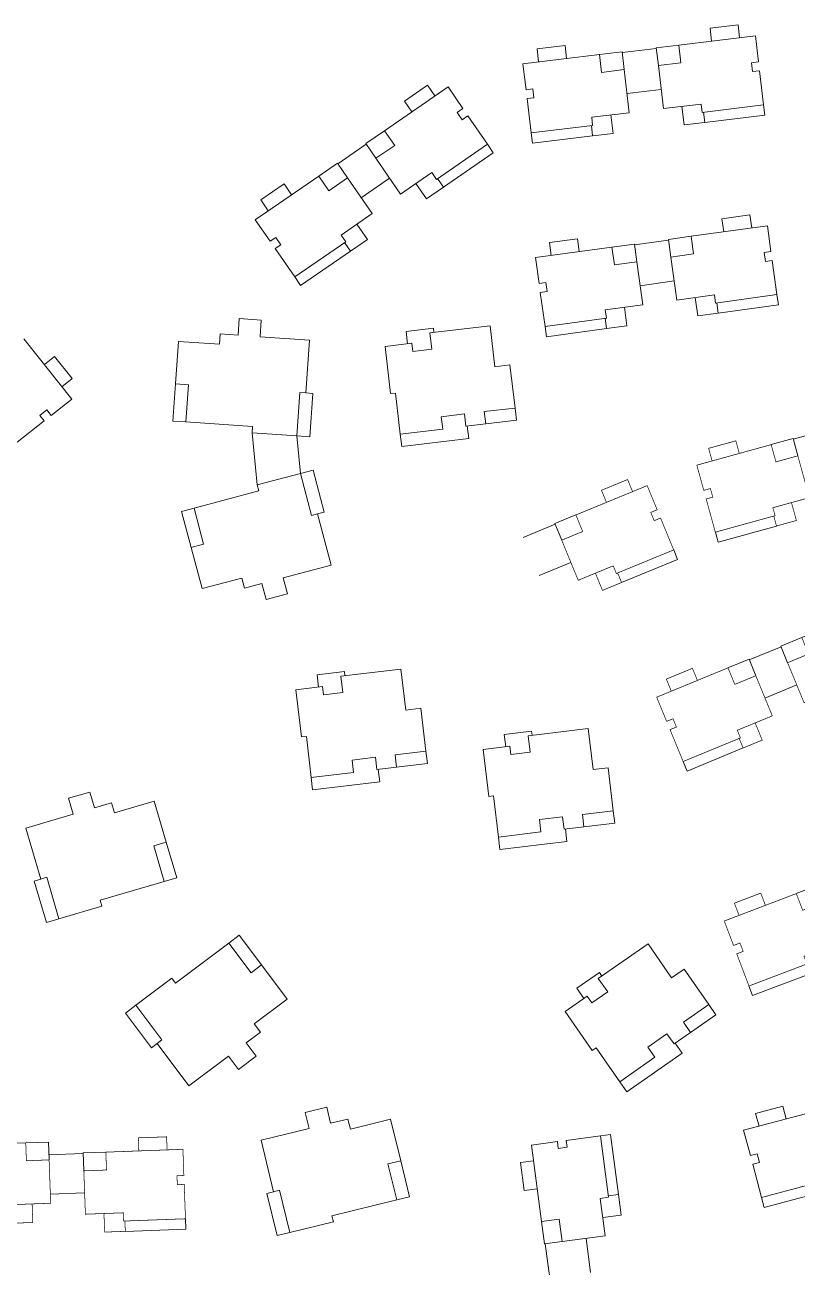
# Model space of a CAD drawing. Extents: x 110900 to 173900, y 7197 to 51694.
# Drawn here: x 116279 to 117401, y 14620 to 16425 of the extents above; entities that cross this region are included whole.
import ezdxf

# ---------------------------------------------------------------- set-up
doc = ezdxf.new("R2010")
doc.units = 0
doc.header["$LTSCALE"] = 1000
doc.header["$MEASUREMENT"] = 0
doc.layers.add('140', color=2, linetype='Continuous', lineweight=5)
doc.layers.add('DingDianTu', color=5, linetype='Continuous', lineweight=0)

# ---------------------------------------------------------------- blocks, each defined once
blk = doc.blocks.new('dafasfd')
at = {"layer": 'DingDianTu', "color": 7}
for points in [[(36368038, 16363912), (36371127, 16365074), (36372042, 16362641)], [(36369878, 16352210), (36361642, 16349110), (36361113, 16350514)]]:
    blk.add_lwpolyline(points, dxfattribs=at)
at = {"layer": 'DingDianTu', "color": 7, "const_width": 100}
blk.add_lwpolyline([(36368038, 16363912), (36368954, 16361479), (36372042, 16362641), (36374261, 16356745), (36369114, 16354807), (36369537, 16353684), (36361113, 16350514), (36359352, 16355194), (36360288, 16355546), (36359830, 16356763), (36358894, 16356410), (36357556, 16359967)], close=True, dxfattribs=at)
for points in [[(36363546, 16362221), (36362876, 16363999), (36359039, 16362555), (36359708, 16360777)], [(36371734, 16355794), (36372686, 16353267), (36369878, 16352210), (36369350, 16353614)]]:
    blk.add_lwpolyline(points, dxfattribs=at)
blk = doc.blocks.new('*E47')
at = {"layer": 'DingDianTu', "color": 7, "xscale": 0.001000002024510444, "yscale": 0.001000000163912773, "zscale": 0.001, "rotation": 339.3761177849276}
blk.add_blockref('dafasfd', (22612.58, -20413.34), dxfattribs=at)
blk = doc.blocks.new('*E34')
at = {"layer": 'DingDianTu', "color": 7, "xscale": 0.001000002024510444, "yscale": 0.001000000163912773, "zscale": 0.001, "rotation": 339.3761177849276}
blk.add_blockref('dafasfd', (22612.58, -20413.34), dxfattribs=at)
blk = doc.blocks.new('*E33')
at = {"layer": 'DingDianTu', "color": 7, "xscale": 0.001000002024510444, "yscale": 0.001000000163912773, "zscale": 0.001, "rotation": 339.3761177849276}
blk.add_blockref('dafasfd', (22612.58, -20413.34), dxfattribs=at)
blk = doc.blocks.new('*E468')
at = {"layer": 'DingDianTu', "color": 7, "xscale": 0.001000002024510444, "yscale": 0.001000000163912773, "zscale": 0.001, "rotation": 339.3761177849276}
blk.add_blockref('dafasfd', (22612.58, -20413.34), dxfattribs=at)
blk = doc.blocks.new('*E466')
at = {"layer": 'DingDianTu', "color": 7, "xscale": 0.001000002024510444, "yscale": 0.001000000163912773, "zscale": 0.001, "rotation": 339.3761177849276}
blk.add_blockref('dafasfd', (22612.58, -20413.34), dxfattribs=at)
blk = doc.blocks.new('*E465')
at = {"layer": 'DingDianTu', "color": 7, "xscale": 0.001000002024510444, "yscale": 0.001000000163912773, "zscale": 0.001, "rotation": 339.3761177849276}
blk.add_blockref('dafasfd', (22612.58, -20413.34), dxfattribs=at)
blk = doc.blocks.new('*E464')
at = {"layer": 'DingDianTu', "color": 7, "xscale": 0.001000002024510444, "yscale": 0.001000000163912773, "zscale": 0.001, "rotation": 339.3761177849276}
blk.add_blockref('dafasfd', (22612.58, -20413.34), dxfattribs=at)

msp = doc.modelspace()

# ---------------------------------------------------------------- linework, layer by layer
at = {"layer": '140', "color": 7}
for p, q in [((117274.1, 16419.9), (117314.8, 16424.8)), ((117314.8, 16424.8), (117317, 16405.9)), ((117339.9, 16408.7), (117228.7, 16395.4)), ((117276.3, 16401.1), (117274.1, 16419.9)), ((117344.4, 16370.9), (117339.9, 16408.7)), ((117063.6, 16394.8), (117022.9, 16389.9)), ((117022.9, 16389.9), (117025.1, 16371)), ((117065.8, 16375.9), (117063.6, 16394.8)), ((117196, 16390.5), (117146.4, 16384.5)), ((117228.7, 16395.4), (117195.9, 16391.5)), ((117195.9, 16391.5), (117199, 16365.6)), ((117228.7, 16395.4), (117231.8, 16369.5)), ((117002.3, 16368.3), (117113.5, 16381.6)), ((117006.8, 16330.6), (117002.3, 16368.3)), ((117113.5, 16381.6), (117146.3, 16385.5)), ((117113.5, 16381.6), (117116.6, 16355.8)), ((117146.3, 16385.5), (117149.3, 16359.7)), ((117231.8, 16369.5), (117199, 16365.6)), ((117334.5, 16369.7), (117344.4, 16370.9)), ((117336, 16356.8), (117334.5, 16369.7)), ((117116.6, 16355.8), (117149.3, 16359.7)), ((117149.3, 16359.7), (117156.8, 16297.1)), ((117199, 16365.6), (117206.5, 16303.1)), ((117345.9, 16358), (117336, 16356.8)), ((117351.9, 16308.4), (117345.9, 16358)), ((116893.5, 16334.6), (116801.3, 16271)), ((116830.1, 16313.9), (116863.8, 16337.2)), ((116863.8, 16337.2), (116874.6, 16321.5)), ((116915.1, 16303.3), (116893.5, 16334.6)), ((116840.8, 16298.3), (116830.1, 16313.9)), ((117016.7, 16331.8), (117006.8, 16330.6)), ((117008.3, 16317.7), (117018.3, 16318.9)), ((117014.3, 16268), (117008.3, 16317.7)), ((117018.3, 16318.9), (117016.7, 16331.8)), ((117203.1, 16330.9), (117153.5, 16324.9)), ((116906.9, 16297.6), (116915.1, 16303.3)), ((116914.2, 16286.9), (116906.9, 16297.6)), ((117156.8, 16297.1), (117102.2, 16290.6)), ((117206.5, 16303.1), (117261.1, 16309.6)), ((117233.3, 16306.3), (117236.5, 16279.5)), ((117261.1, 16309.6), (117262.5, 16297.7)), ((117262.5, 16297.7), (117351.9, 16308.4)), ((117266.3, 16283), (117264.5, 16297.9)), ((117353.7, 16293.5), (117351.9, 16308.4)), ((116922.5, 16292.6), (116914.2, 16286.9)), ((116950.8, 16251.4), (116922.5, 16292.6)), ((117103.6, 16278.7), (117014.3, 16268)), ((117103.4, 16263.6), (117101.7, 16278.5)), ((117102.2, 16290.6), (117103.6, 16278.7)), ((117130, 16293.9), (117133.2, 16267.1)), ((117236.5, 16279.5), (117266.3, 16283)), ((117266.3, 16283), (117353.7, 16293.5)), ((116801.3, 16271), (116774.1, 16252.3)), ((116801.3, 16271), (116816.1, 16249.6)), ((117016, 16253.1), (117014.3, 16268)), ((117103.4, 16263.6), (117016, 16253.1)), ((117133.2, 16267.1), (117103.4, 16263.6)), ((116774.7, 16251.5), (116733.5, 16223.1)), ((116774.1, 16252.3), (116788.9, 16230.9)), ((116816.1, 16249.6), (116788.9, 16230.9)), ((116876.7, 16200.3), (116950.8, 16251.4)), ((116959.3, 16239), (116950.8, 16251.4)), ((116705.8, 16205.2), (116732.9, 16224)), ((116732.9, 16224), (116747.7, 16202.5)), ((116788.9, 16230.9), (116824.6, 16179)), ((116886.9, 16189.1), (116959.3, 16239)), ((116824.6, 16179), (116869.9, 16210.2)), ((116869.9, 16210.2), (116876.7, 16200.3)), ((116613.5, 16141.7), (116705.8, 16205.2)), ((116655.5, 16193.7), (116621.7, 16170.4)), ((116666.2, 16178), (116655.5, 16193.7)), ((116705.8, 16205.2), (116720.5, 16183.8)), ((116720.5, 16183.8), (116747.7, 16202.5)), ((116747.7, 16202.5), (116783.4, 16150.7)), ((116808.7, 16202.1), (116767.5, 16173.7)), ((116846.8, 16194.3), (116862.2, 16172.1)), ((116862.2, 16172.1), (116886.9, 16189.1)), ((116886.9, 16189.1), (116878.4, 16201.5)), ((116621.7, 16170.4), (116632.5, 16154.8)), ((116635.1, 16110.4), (116613.5, 16141.7)), ((116783.4, 16150.7), (116738.1, 16119.5)), ((116761.2, 16135.3), (116776.5, 16113.1)), ((117291.4, 16143.1), (117332, 16148.7)), ((117294, 16124.3), (117291.4, 16143.1)), ((117332, 16148.7), (117334.6, 16129.9)), ((116643.3, 16116.1), (116635.1, 16110.4)), ((116650.7, 16105.4), (116643.3, 16116.1)), ((116738.1, 16119.5), (116744.9, 16109.6)), ((117246.5, 16117.7), (117213.8, 16113.2)), ((117357.4, 16133), (117246.5, 16117.7)), ((117246.5, 16117.7), (117250, 16092)), ((117362.6, 16095.4), (117357.4, 16133)), ((116642.5, 16099.7), (116650.7, 16105.4)), ((116670.8, 16058.5), (116642.5, 16099.7)), ((116744.9, 16109.6), (116670.8, 16058.5)), ((116751.8, 16096.1), (116743.3, 16108.4)), ((116776.5, 16113.1), (116751.8, 16096.1)), ((117020.6, 16086.6), (117131.6, 16101.9)), ((117081.4, 16114.1), (117040.8, 16108.5)), ((117040.8, 16108.5), (117043.4, 16089.7)), ((117084, 16095.3), (117081.4, 16114.1)), ((117131.6, 16101.9), (117164.2, 16106.4)), ((117131.6, 16101.9), (117135.1, 16076.1)), ((117164.2, 16106.4), (117167.8, 16080.6)), ((117213.9, 16112.2), (117164.4, 16105.4)), ((117213.8, 16113.2), (117217.3, 16087.4)), ((116751.8, 16096.1), (116679.3, 16046.2)), ((117025.8, 16048.9), (117020.6, 16086.6)), ((117135.1, 16076.1), (117167.8, 16080.6)), ((117167.8, 16080.6), (117176.4, 16018.2)), ((117250, 16092), (117217.3, 16087.4)), ((117217.3, 16087.4), (117225.9, 16025)), ((117352.7, 16094), (117362.6, 16095.4)), ((117354.5, 16081.1), (117352.7, 16094)), ((117364.4, 16082.5), (117354.5, 16081.1)), ((117371.2, 16033), (117364.4, 16082.5)), ((116679.3, 16046.2), (116670.8, 16058.5)), ((117035.7, 16050.3), (117025.8, 16048.9)), ((117037.5, 16037.4), (117035.7, 16050.3)), ((117222.1, 16052.8), (117172.6, 16045.9)), ((117027.6, 16036), (117037.5, 16037.4)), ((117034.4, 15986.5), (117027.6, 16036)), ((117225.9, 16025), (117280.4, 16032.5)), ((117252.7, 16028.7), (117256.4, 16002)), ((117280.4, 16032.5), (117282.1, 16020.7)), ((117282.1, 16020.7), (117371.2, 16033)), ((117373.3, 16018.1), (117371.2, 16033)), ((117176.4, 16018.2), (117121.9, 16010.7)), ((117121.9, 16010.7), (117123.6, 15998.8)), ((117149.7, 16014.5), (117153.3, 15987.8)), ((117286.1, 16006.1), (117284, 16020.9)), ((117286.1, 16006.1), (117373.3, 16018.1)), ((116588.7, 15974), (116590.4, 15998)), ((116590.4, 15998), (116622.3, 15995.8)), ((116622.3, 15995.8), (116620.6, 15971.8)), ((117123.6, 15998.8), (117034.4, 15986.5)), ((117123.6, 15983.7), (117121.6, 15998.5)), ((117256.4, 16002), (117286.1, 16006.1)), ((116561.8, 15960.8), (116562.8, 15975.8)), ((116562.8, 15975.8), (116588.7, 15974)), ((116620.6, 15971.8), (116692.5, 15966.9)), ((116872.4, 15984.1), (116832.7, 15979.4)), ((116832.7, 15979.4), (116834.8, 15961.5)), ((116867.2, 15977.4), (116954.6, 15987.8)), ((116870, 15953.6), (116867.2, 15977.4)), ((116873.1, 15978.1), (116872.4, 15984.1)), ((116954.6, 15987.8), (116961.6, 15928.2)), ((117036.4, 15971.6), (117034.4, 15986.5)), ((117123.6, 15983.7), (117036.4, 15971.6)), ((117153.3, 15987.8), (117123.6, 15983.7)), ((116347.1, 15881), (116277.6, 15968.9)), ((116497.7, 15903.1), (116501.9, 15964.9)), ((116501.9, 15964.9), (116561.8, 15960.8)), ((116692.5, 15966.9), (116687.2, 15890.1)), ((116802, 15957.6), (116840.8, 15962.2)), ((116810.2, 15889.1), (116802, 15957.6)), ((116840.8, 15962.2), (116842.2, 15950.3)), ((116842.2, 15950.3), (116870, 15953.6)), ((116307.3, 15931.2), (116322.2, 15943)), ((116322.2, 15943), (116347.7, 15910.9)), ((116961.6, 15928.2), (116983.5, 15930.8)), ((116983.5, 15930.8), (116990.9, 15868.2)), ((116347.7, 15910.9), (116332.8, 15899.1)), ((116494, 15849.2), (116497.7, 15903.1)), ((116516.6, 15901.8), (116497.7, 15903.1)), ((116512.9, 15847.9), (116516.6, 15901.8)), ((116317.2, 15857.5), (116347.1, 15881)), ((116678.2, 15890.7), (116673.9, 15827.8)), ((116687.2, 15890.1), (116678.2, 15890.7)), ((116697.2, 15889.4), (116687.2, 15890.1)), ((116692.9, 15826.5), (116697.2, 15889.4)), ((116817.1, 15889.9), (116810.2, 15889.1)), ((116824.2, 15830.3), (116817.1, 15889.9)), ((116300.8, 15857.3), (116311, 15865.3)), ((116311, 15865.3), (116317.2, 15857.5)), ((116990.9, 15868.2), (116946.2, 15862.9)), ((116946.2, 15862.9), (116948.3, 15845.1)), ((116990.9, 15868.2), (116993, 15850.3)), ((116267.8, 15818.4), (116307.1, 15849.4)), ((116307.1, 15849.4), (116300.8, 15857.3)), ((116512.9, 15847.9), (116494, 15849.2)), ((116609.7, 15841.3), (116512.9, 15847.9)), ((116917.4, 15859.5), (116883.6, 15855.5)), ((116883.6, 15855.5), (116885.8, 15837.6)), ((116919.5, 15841.6), (116917.4, 15859.5)), ((116948.3, 15845.1), (116919.5, 15841.6)), ((116993, 15850.3), (116948.3, 15845.1)), ((116609.1, 15832.3), (116609.7, 15841.3)), ((116609.1, 15832.3), (116616.3, 15756.4)), ((116673.9, 15827.8), (116609.1, 15832.3)), ((116673.9, 15827.8), (116679.1, 15773)), ((116673.9, 15827.8), (116692.9, 15826.5)), ((116885.8, 15837.6), (116824.2, 15830.3)), ((116826.3, 15812.5), (116824.2, 15830.3)), ((116921.5, 15841.9), (116923.6, 15824)), ((117443.1, 15836.2), (117394.9, 15822.8)), ((116923.6, 15824), (116826.3, 15812.5)), ((116679.1, 15773), (116616.3, 15756.4)), ((116679.1, 15773), (116697.5, 15777.9)), ((116695.2, 15712.2), (116679.1, 15773)), ((116697.5, 15777.9), (116713.6, 15717)), ((116616.3, 15756.4), (116618.6, 15747.7)), ((116618.6, 15747.7), (116524.8, 15722.8)), ((116524.8, 15722.8), (116506.4, 15718)), ((116524.8, 15722.8), (116538.6, 15670.6)), ((116506.4, 15718), (116520.3, 15665.8)), ((116703.9, 15714.5), (116695.2, 15712.2)), ((116713.6, 15717), (116703.9, 15714.5)), ((116723.7, 15640), (116703.9, 15714.5)), ((117049.1, 15699.4), (117002.9, 15680.3)), ((116538.6, 15670.6), (116520.3, 15665.8)), ((116520.3, 15665.8), (116536.2, 15605.8)), ((116654.1, 15621.6), (116723.7, 15640)), ((117072, 15643.9), (117025.7, 15624.8)), ((116536.2, 15605.8), (116594.2, 15621.2)), ((116594.2, 15621.2), (116598, 15606.7)), ((116598, 15606.7), (116623.1, 15613.4)), ((116623.1, 15613.4), (116629.3, 15590.2)), ((116660.2, 15598.4), (116654.1, 15621.6)), ((116629.3, 15590.2), (116660.2, 15598.4)), ((117377.2, 15521.4), (117331, 15502.4)), ((116743.1, 15485.3), (116703.3, 15480.6)), ((116737.8, 15478.7), (116825.2, 15489)), ((116743.8, 15479.4), (116743.1, 15485.3)), ((116825.2, 15489), (116832.3, 15429.5)), ((116703.3, 15480.6), (116705.4, 15462.8)), ((116740.6, 15454.8), (116737.8, 15478.7)), ((117400.1, 15465.9), (117353.8, 15446.9)), ((116672.7, 15458.9), (116711.4, 15463.5)), ((116680.8, 15390.3), (116672.7, 15458.9)), ((116711.4, 15463.5), (116712.8, 15451.5)), ((116712.8, 15451.5), (116740.6, 15454.8)), ((116832.3, 15429.5), (116854.1, 15432)), ((116854.1, 15432), (116861.5, 15369.5)), ((117015, 15398.8), (116975.3, 15394.1)), ((116975.3, 15394.1), (116977.4, 15376.2)), ((117009.7, 15392.1), (117097.1, 15402.5)), ((117015.7, 15392.8), (117015, 15398.8)), ((117097.1, 15402.5), (117104.2, 15342.9)), ((116687.8, 15391.2), (116680.8, 15390.3)), ((116694.8, 15331.6), (116687.8, 15391.2)), ((116944.6, 15372.3), (116983.3, 15376.9)), ((116983.3, 15376.9), (116984.7, 15365)), ((117012.6, 15368.3), (117009.7, 15392.1)), ((116788, 15360.8), (116754.3, 15356.8)), ((116790.2, 15342.9), (116788, 15360.8)), ((116861.5, 15369.5), (116816.8, 15364.2)), ((116816.8, 15364.2), (116818.9, 15346.3)), ((116861.5, 15369.5), (116863.6, 15351.6)), ((116952.7, 15303.8), (116944.6, 15372.3)), ((116984.7, 15365), (117012.6, 15368.3)), ((116754.3, 15356.8), (116756.4, 15338.9)), ((116818.9, 15346.3), (116790.2, 15342.9)), ((116792.1, 15343.1), (116794.3, 15325.3)), ((116863.6, 15351.6), (116818.9, 15346.3)), ((117104.2, 15342.9), (117126, 15345.5)), ((117126, 15345.5), (117133.4, 15282.9)), ((116756.4, 15338.9), (116694.8, 15331.6)), ((116696.9, 15313.7), (116694.8, 15331.6)), ((116794.3, 15325.3), (116696.9, 15313.7)), ((116373.2, 15310.2), (116342.5, 15301.2)), ((116380, 15287.2), (116373.2, 15310.2)), ((116959.7, 15304.6), (116952.7, 15303.8)), ((116966.7, 15245), (116959.7, 15304.6)), ((116342.5, 15301.2), (116349.3, 15278.2)), ((116404.9, 15294.6), (116380, 15287.2)), ((116409.2, 15280.2), (116404.9, 15294.6)), ((116466.7, 15297.1), (116409.2, 15280.2)), ((116484.3, 15237.7), (116466.7, 15297.1)), ((116349.3, 15278.2), (116280.2, 15257.8)), ((117060, 15274.2), (117026.2, 15270.2)), ((117026.2, 15270.2), (117028.3, 15252.3)), ((117062.1, 15256.3), (117060, 15274.2)), ((117133.4, 15282.9), (117088.8, 15277.6)), ((117088.8, 15277.6), (117090.9, 15259.7)), ((117133.4, 15282.9), (117135.6, 15265)), ((116280.2, 15257.8), (116302, 15184)), ((117028.3, 15252.3), (116966.7, 15245)), ((117090.9, 15259.7), (117062.1, 15256.3)), ((117064.1, 15256.6), (117066.2, 15238.7)), ((117135.6, 15265), (117090.9, 15259.7)), ((116466, 15232.3), (116484.3, 15237.7)), ((116481.3, 15180.5), (116466, 15232.3)), ((116499.5, 15185.9), (116484.3, 15237.7)), ((116968.9, 15227.1), (116966.7, 15245)), ((117066.2, 15238.7), (116968.9, 15227.1)), ((116292.4, 15181.1), (116302, 15184)), ((116310.2, 15120.7), (116292.4, 15181.1)), ((116302, 15184), (116310.6, 15186.5)), ((116310.6, 15186.5), (116328.4, 15126.1)), ((116388.2, 15153.1), (116481.3, 15180.5)), ((116481.3, 15180.5), (116499.5, 15185.9)), ((116328.4, 15126.1), (116390.8, 15144.4)), ((116390.8, 15144.4), (116388.2, 15153.1)), ((116328.4, 15126.1), (116310.2, 15120.7)), ((116497.6, 15032.6), (116575.1, 15090.9)), ((116575.1, 15090.9), (116590.3, 15102.3)), ((116575.1, 15090.9), (116607.6, 15047.8)), ((116590.3, 15102.3), (116622.8, 15059.2)), ((117111.8, 15039.6), (117184, 15089.9)), ((117184, 15089.9), (117218.3, 15040.6)), ((116607.6, 15047.8), (116622.8, 15059.2)), ((116622.8, 15059.2), (116660, 15009.6)), ((117218.3, 15040.6), (117236.3, 15053.2)), ((117236.3, 15053.2), (117272.3, 15001.5)), ((116440.3, 15000.7), (116492.2, 15039.8)), ((116492.2, 15039.8), (116497.6, 15032.6)), ((117113.3, 15048), (117080.4, 15025.2)), ((117125.5, 15019.9), (117111.8, 15039.6)), ((117116.7, 15043.1), (117113.3, 15048)), ((117080.4, 15025.2), (117090.7, 15010.4)), ((117102.5, 15004), (117125.5, 15019.9)), ((116440.3, 15000.7), (116425.1, 14989.3)), ((116478.1, 14950.4), (116440.3, 15000.7)), ((116660, 15009.6), (116612.1, 14973.6)), ((117063.6, 14991.5), (117095.6, 15013.8)), ((117095.6, 15013.8), (117102.5, 15004)), ((117272.3, 15001.5), (117235.4, 14975.8)), ((117272.3, 15001.5), (117282.6, 14986.7)), ((116425.1, 14989.3), (116463, 14938.9)), ((117103, 14934.9), (117063.6, 14991.5)), ((117282.6, 14986.7), (117245.6, 14961)), ((116621.1, 14961.6), (116600.3, 14946)), ((116612.1, 14973.6), (116621.1, 14961.6)), ((117245.6, 14961), (117221.8, 14944.4)), ((117235.4, 14975.8), (117245.6, 14961)), ((116463, 14938.9), (116470.9, 14945)), ((116470.9, 14945), (116478.1, 14950.4)), ((116517.2, 14883.4), (116470.9, 14945)), ((116600.3, 14946), (116614.8, 14926.8)), ((117211.5, 14959.2), (117183.6, 14939.8)), ((117221.8, 14944.4), (117211.5, 14959.2)), ((117223.5, 14945.6), (117233.7, 14930.8)), ((116574.8, 14926.7), (116517.2, 14883.4)), ((116589.2, 14907.5), (116574.8, 14926.7)), ((116614.8, 14926.8), (116589.2, 14907.5)), ((117108.7, 14938.9), (117103, 14934.9)), ((117143, 14889.6), (117108.7, 14938.9)), ((117193.9, 14925), (117143, 14889.6)), ((117233.7, 14930.8), (117153.3, 14874.9)), ((117183.6, 14939.8), (117193.9, 14925)), ((117153.3, 14874.9), (117143, 14889.6)), ((116717.3, 14852.5), (116686.2, 14844.9)), ((116723, 14829.2), (116717.3, 14852.5)), ((117379.9, 14853.9), (117340.3, 14843.3)), ((117384.8, 14835.5), (117379.9, 14853.9)), ((116686.2, 14844.9), (116691.9, 14821.6)), ((116748.2, 14835.3), (116723, 14829.2)), ((116751.8, 14820.8), (116748.2, 14835.3)), ((116810.1, 14835), (116751.8, 14820.8)), ((116824.8, 14774.8), (116810.1, 14835)), ((117322.9, 14819), (117431.1, 14847.9)), ((117340.3, 14843.3), (117345.2, 14824.9)), ((116691.9, 14821.6), (116621.9, 14804.5)), ((117332.7, 14782.3), (117322.9, 14819)), ((116621.9, 14804.5), (116640.2, 14729.7)), ((117052.3, 14802.6), (117014.6, 14797.6)), ((117053.6, 14792.7), (117052.3, 14802.6)), ((117114.8, 14810.8), (117065.2, 14804.3)), ((117065.2, 14804.3), (117066.5, 14794.4)), ((117129.6, 14812.8), (117114.8, 14810.8)), ((117126.6, 14721.6), (117114.8, 14810.8)), ((117141.2, 14725.5), (117129.6, 14812.8)), ((116363.6, 14785.1), (116313.7, 14783.2)), ((117014.6, 14797.6), (117029.3, 14686.6)), ((117066.5, 14794.4), (117053.6, 14792.7)), ((117342.4, 14784.9), (117332.7, 14782.3)), ((117345.8, 14772.3), (117342.4, 14784.9)), ((116806.3, 14770.3), (116824.8, 14774.8)), ((116819.2, 14717.8), (116806.3, 14770.3)), ((116837.6, 14722.3), (116824.8, 14774.8)), ((116998.8, 14772.3), (117017.7, 14774.8)), ((117004.2, 14731.7), (116998.8, 14772.3)), ((117336.1, 14769.7), (117345.8, 14772.3)), ((117349, 14721.4), (117336.1, 14769.7)), ((117435.9, 14744.6), (117349, 14721.4)), ((116365.7, 14727.9), (116315.8, 14726.1)), ((116630.5, 14727.3), (116640.2, 14729.7)), ((116645.5, 14666.1), (116630.5, 14727.3)), ((116640.2, 14729.7), (116649, 14731.8)), ((116649, 14731.8), (116663.9, 14670.6)), ((117023, 14734.1), (117004.2, 14731.7)), ((117437.9, 14729.6), (117352.9, 14706.9)), ((116724.9, 14694.8), (116819.2, 14717.8)), ((116819.2, 14717.8), (116837.6, 14722.3)), ((117114.7, 14720), (117126.6, 14721.6)), ((117121.9, 14665.5), (117114.7, 14720)), ((117141.2, 14725.5), (117126.3, 14723.6)), ((117145.1, 14695.8), (117141.2, 14725.5)), ((117352.9, 14706.9), (117349, 14721.4)), ((116727.1, 14686), (116724.9, 14694.8)), ((117029.3, 14686.6), (117055.1, 14690)), ((117055.1, 14690), (117059.4, 14657.2)), ((117118.3, 14692.3), (117145.1, 14695.8)), ((116663.9, 14670.6), (116727.1, 14686)), ((117029.3, 14686.6), (117033.6, 14653.8)), ((116663.9, 14670.6), (116645.5, 14666.1)), ((117033.6, 14653.8), (117059.4, 14657.2)), ((117034.6, 14654), (117041.2, 14604.4)), ((117059.4, 14657.2), (117121.9, 14665.5)), ((117094.1, 14661.8), (117100.6, 14612.3))]:
    msp.add_line(p, q, dxfattribs=at)

# ---------------------------------------------------------------- block references
at = {"layer": '140', "color": 7, "yscale": 10.00000000931323, "zscale": 10}
for name, p, xscale, rotation in [('*E468', (-531927, 22275.8), 10.00000000929228, 15.43944678295031), ('*E465', (-528019.8, -56490), 10.00000000930756, 22.37417144314559), ('*E47', (-529617.7, -39499.3), 10.00000000925495, 20.83862182147166), ('*E34', (-514008.4, 170862.8), 10.00000000930799, 2.102581703969761)]:
    msp.add_blockref(name, p, dxfattribs=dict(at, xscale=xscale, rotation=rotation))
at = {"layer": '140', "color": 7, "extrusion": (0, 0, -1), "yscale": 10.00000000931323, "zscale": -10}
for name, p, xscale, rotation in [('*E466', (-626063.2, 418893.2), 10.00000000930756, 337.6258285568545), ('*E464', (-626391.3, 418715.2), 10.00000000930756, 337.6258285568545), ('*E33', (-733544.6, 216647), 10.00000000930799, 357.8974182960303)]:
    msp.add_blockref(name, p, dxfattribs=dict(at, xscale=xscale, rotation=rotation))

doc.saveas('drawing.dxf')
